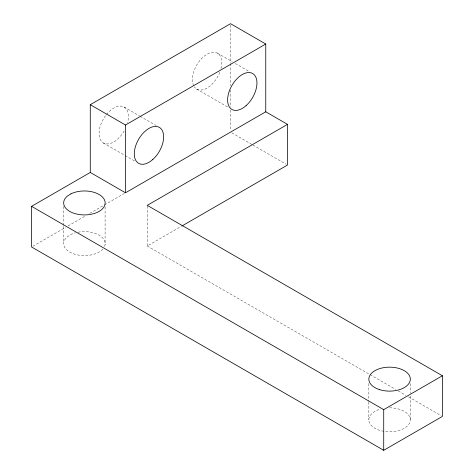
<?xml version="1.0" encoding="UTF-8"?>
<svg xmlns="http://www.w3.org/2000/svg" width="474" height="474" viewBox="0 0 474 474"><rect width="100%" height="100%" fill="white"/><g stroke="black" fill="none" stroke-linecap="round" stroke-linejoin="round"><path stroke-width="0.36" stroke-dasharray="2.37 1.78" d="M32.866 246.261L65.495 227.419M68.055 225.944L85.966 215.605M89.805 213.389L103.877 205.26M104.517 204.892L124.348 193.439M147.254 206.083L147.254 246.006L181.198 226.412M217.442 53.171L232.171 61.667M235.371 63.516L249.454 71.651M196.692 89.106L228.705 107.592M231.827 132.868L252.31 144.694M252.95 145.068L286.243 164.288M124.129 107.041L139.492 115.917M140.132 116.284L156.142 125.527M103.379 142.982L124.508 155.182M125.148 155.549L135.392 161.468M147.254 246.006L369.424 374.276M370.064 374.644L395.671 389.432M398.237 390.908L405.916 395.346M408.481 396.827L441.134 415.674M410.342 383.579L410.342 393.189M410.342 396.146L410.342 419.804M368.843 383.579L368.843 401.324M368.843 402.059L368.843 419.804M230.542 25.175L230.542 62.793M230.542 63.534L230.542 85.658M230.542 90.084L230.542 107.053M230.542 110.004L230.542 130.652M105.092 206.86L105.092 244.566M63.723 206.427L63.723 225.648M63.723 226.388L63.723 242.652M78.02 232.213A20.749 11.98 0 0 1 98.906 235.039A20.749 11.98 0 0 1 104.292 247.031M102.882 249.063A20.749 11.98 0 0 1 73.778 253.898A20.749 11.98 0 0 1 67.326 236.81L70.952 234.488A20.749 11.98 0 0 1 75.502 232.787M389.592 407.824A20.749 11.98 0 0 1 408.908 424.183A20.749 11.98 0 0 1 375.479 428.585A20.749 11.98 0 0 1 380.586 409.015M193.665 85.77A20.749 11.98 -60 0 1 206.463 54.557A20.749 11.98 -60 0 1 220.92 68.736M219.776 72.273A20.749 11.98 -60 0 1 194.364 86.943M106.419 114.578A20.749 11.98 -60 0 1 123.11 106.561A20.749 11.98 -60 0 1 127.601 122.606M124.129 131.002A20.749 11.98 -60 0 1 102.26 142.182A20.749 11.98 -60 0 1 106.01 115.093"/><path stroke-width="0.71" d="M90.279 172.453L90.279 104.683L230.542 23.7L265.76 44.029L265.76 111.799L125.492 192.782L90.279 172.453L31.586 206.338L31.586 246.995L383.721 450.3L442.414 416.415L442.414 375.758L147.254 205.349L287.522 124.366L287.522 165.023L181.838 226.039M90.279 104.683L125.492 125.012L265.76 44.029M31.586 206.338L383.721 409.637L442.414 375.758M265.76 111.799L287.522 124.366M383.721 409.637L383.721 450.3M125.492 125.012L125.492 192.782M70.952 193.825L67.326 196.147A20.749 11.98 0 0 0 80.959 214.758A20.749 11.98 0 0 0 104.41 199.761A20.749 11.98 0 0 0 70.952 193.825M379.218 389.515A20.749 11.98 0 0 0 410.342 379.141A20.749 11.98 0 0 0 379.218 368.766A20.749 11.98 0 0 0 379.218 389.515M246.077 105.643A20.749 11.98 -60 0 0 252.66 73.5A20.749 11.98 -60 0 0 228.113 95.268A20.749 11.98 -60 0 0 246.077 105.643M152.764 159.519A20.749 11.98 -60 0 0 159.341 127.376A20.749 11.98 -60 0 0 134.794 149.138A20.749 11.98 -60 0 0 152.764 159.519"/></g></svg>
